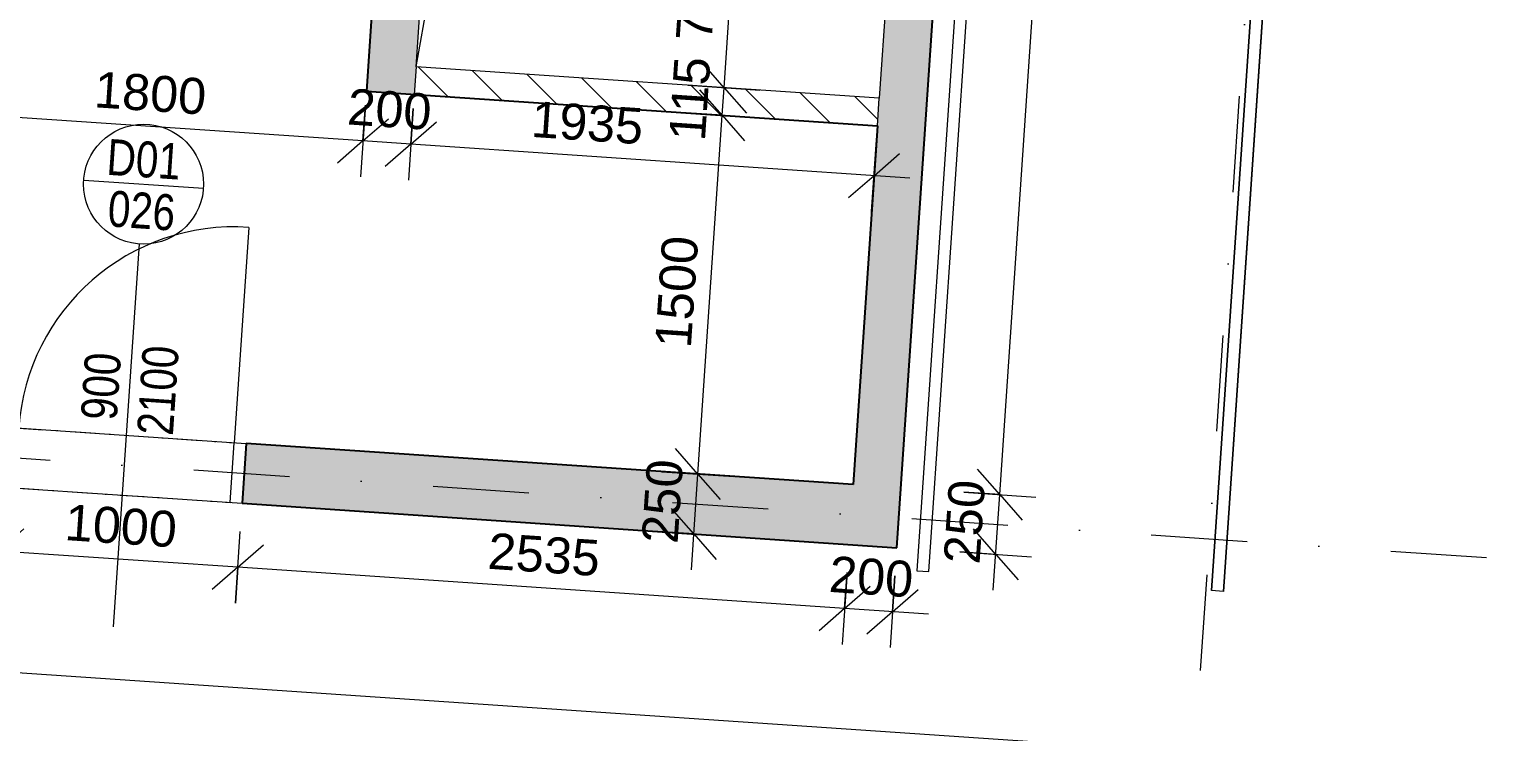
# Model space of a CAD drawing. Header units: millimetres. Extents: x -45523 to 44975, y -3459 to 74573.
# Drawn here: x 11066 to 17185, y 49031 to 51960 of the extents above; entities that cross this region are included whole.
import ezdxf

# ---------------------------------------------------------------- set-up
doc = ezdxf.new("R2010")
doc.units = ezdxf.units.MM
doc.linetypes.add('HA_DashDot_10mm-S3mm', pattern=[1000, 400, -300, 0, -300])
doc.linetypes.add('HA_DashDot_2_2mm-S0_6mm', pattern=[220, 100, -60, 0, -60])
for name, color, linetype, lineweight in [('A-____-____-DIMS', 9, 'Continuous', 5), ('A-____-____-DIMS-100', 9, 'Continuous', 5), ('A-DETL-GENF-OTLN', 9, 'Continuous', 9), ('A-DOOR-____-IDEN', 9, 'Continuous', 9), ('A-DOOR-____-MCUT', 9, 'HA_DashDot_2_2mm-S0_6mm', 9), ('A-DOOR-____-OTLN', 9, 'Continuous', 9), ('A-DOOR-FRAM-MCUT', 9, 'Continuous', 9), ('A-GENM-____-OTLN', 9, 'Continuous', 9), ('A-WALL-____-MCUT', 9, 'Continuous', 9), ('A-WALL-____-PATT', 9, 'Continuous', 25), ('C-PRKG-____-OTLN', 9, 'Continuous', 9), ('I-WALL-____-MCUT', 9, 'Continuous', 25), ('S-GRID-____-OTLN', 9, 'Continuous', 5)]:
    doc.layers.add(name, color=color, linetype=linetype, lineweight=lineweight)
doc.styles.add('Arial_2', font='arial.ttf', dxfattribs={"height": 150})
doc.styles.add('Arial_3', font='arial.ttf', dxfattribs={"width": 0.8, "height": 150})
doc.dimstyles.new('Inner_Dimensions_2', dxfattribs={"dimscale": 304.8, "dimtxt": 153.03891, "dimasz": 0.656168, "dimexe": 0.492126, "dimexo": 0.0625, "dimgap": 0.065617, "dimtad": 1, "dimdec": 0, "dimzin": 0, "dimdsep": 46, "dimtxsty": 'Arial_2', "dimblk1": 'OBLIQUE', "dimblk2": 'OBLIQUE', "dimsah": 1, "dimcen": 0.09, "dimdle": 0.492126, "dimazin": 0, "dimtfac": 1, "dimtdec": 4, "dimtix": 1, "dimtmove": 2, "dimatfit": 3, "dimfxl": 0.492126, "dimfxlon": 1, "dimtvp": 1, "dimtolj": 1, "dimtzin": 0, "dimlwd": 9, "dimlwe": 9, "dimarcsym": 2})
doc.dimstyles.new('Inner_Dimensions_3', dxfattribs={"dimscale": 304.8, "dimtxt": 153.03891, "dimasz": 0.656168, "dimexe": 0.492126, "dimexo": 0.0625, "dimgap": 0.065617, "dimtad": 1, "dimdec": 0, "dimzin": 0, "dimdsep": 46, "dimtxsty": 'Arial_2', "dimblk1": 'OBLIQUE', "dimblk2": 'OBLIQUE', "dimsah": 1, "dimcen": 0.09, "dimdle": 0.492126, "dimazin": 0, "dimtfac": 1, "dimtdec": 4, "dimtix": 1, "dimtmove": 0, "dimatfit": 3, "dimfxl": 0.492126, "dimfxlon": 1, "dimtvp": 1, "dimtolj": 1, "dimtzin": 0, "dimlwd": 9, "dimlwe": 9, "dimarcsym": 2})

# ---------------------------------------------------------------- blocks, each defined once
blk = doc.blocks.new('HA_PA_Perpendicular_SingleStall - Generic-V4-1PP_GARAZ')
at = {"layer": 'C-PRKG-____-OTLN', "lineweight": 5}
for p, q in [((-25, 5025), (-25, 4930.5)), ((25, 5025), (-25, 5025)), ((25, 25), (25, 5025)), ((2475, 5025), (2525, 5025)), ((2475, 5025), (2475, 25)), ((2525, 5025), (2525, 0)), ((-25, 4330.5), (-25, 0)), ((2475, 25), (25, 25))]:
    blk.add_line(p, q, dxfattribs=at)
blk = doc.blocks.new('HA_PA_Perpendicular_SingleStall - Generic-V7-1PP_GARAZ')
at = {"layer": 'C-PRKG-____-OTLN', "lineweight": 5}
for p, q in [((-25, 0), (-25, -5025)), ((25, -25), (1205, -25)), ((25, -5025), (25, -25)), ((1205, -25), (1205, -5025)), ((1255, 0), (1255, -5025)), ((-25, -5025), (25, -5025)), ((1255, -5025), (1205, -5025))]:
    blk.add_line(p, q, dxfattribs=at)
blk = doc.blocks.new('HA_DR_Single_Swing_Solid - In_900x2100_SKLEP_CIP-2273795-1PP_GARAZ')
at = {"layer": 'A-DOOR-____-MCUT'}
for p, q in [((-450, 125), (450, 125)), ((-450, -125), (450, -125))]:
    blk.add_line(p, q, dxfattribs=at)
at = {"layer": 'A-DOOR-____-OTLN', "lineweight": 5}
blk.add_line((450, 1025), (450, 125), dxfattribs=at)
at = {"layer": 'A-DOOR-____-OTLN'}
for p, q in [((-500, 125), (500, 125)), ((-500, -125), (500, -125))]:
    blk.add_line(p, q, dxfattribs=at)
at = {"layer": 'A-DOOR-____-OTLN', "lineweight": 5}
blk.add_arc((450, 125), 900, 90, 180, dxfattribs=at)
at = {"layer": 'A-DOOR-FRAM-MCUT'}
for p, q in [((-450, 125), (-450, -125)), ((450, -125), (450, 125))]:
    blk.add_line(p, q, dxfattribs=at)
blk = doc.blocks.new('HA_GM_Shaft_Rectangle - Default-2321898-1PP_GARAZ')
at = {"layer": 'A-DETL-GENF-OTLN'}
for p, q in [((72, -72), (1935, 0)), ((0, -720), (72, -72))]:
    blk.add_line(p, q, dxfattribs=at)
at = {"layer": 'A-GENM-____-OTLN'}
for p, q in [((0, -720), (0, 0)), ((0, 0), (1935, 0)), ((1935, 0), (1935, -720)), ((1935, -720), (0, -720))]:
    blk.add_line(p, q, dxfattribs=at)
blk = doc.blocks.new('HA_TAG_Door_TypeMark_wDimensions - Scale100_Left with Bouble-921058-1PP_GARAZ')
at = {"layer": 'A-DOOR-____-IDEN'}
for p, q in [((-2.5, 13.5), (2.5, 13.5)), ((0, -5), (0, 11))]:
    blk.add_line(p, q, dxfattribs=at)
blk.add_circle((0, 13.5), 2.5, dxfattribs=at)
blk = doc.blocks.new('DIMBLOCK422-1PP_GARAZ')
at = {"layer": 'A-____-____-DIMS-100', "lineweight": 9}
for p, q in [((2612.7, 49998), (2592.4, 49698.7)), ((2602.5, 49848.3), (2612.7, 49998)), ((2602.5, 49848.3), (2709.1, 49941.3)), ((2602.5, 49848.3), (2496, 49755.3)), ((2602.5, 49848.3), (18466, 48771.7)), ((18476.2, 48921.3), (18455.9, 48622)), ((18466, 48771.7), (18476.2, 48921.3)), ((18466, 48771.7), (18572.6, 48864.7)), ((18466, 48771.7), (18359.5, 48678.7))]:
    blk.add_line(p, q, dxfattribs=at)
at = {"layer": 'A-____-____-DIMS-100', "color": 0, "lineweight": 9, "insert": (10261.1, 49543.8), "char_height": 150, "width": 692.207, "attachment_point": 1, "rotation": 356.11727, "line_spacing_factor": 0.941778, "style": 'Arial_2'}
blk.add_mtext('15900', dxfattribs=at)
blk = doc.blocks.new('_Oblique')
at = {"color": 0, "linetype": 'ByBlock', "lineweight": -2}
blk.add_line((-0.5, -0.5), (0.5, 0.5), dxfattribs=at)
blk = doc.blocks.new('DIMBLOCK432-1PP_GARAZ')
at = {"layer": 'A-____-____-DIMS-100', "lineweight": 9}
for p, q in [((12665.9, 51630), (12645.5, 51330.7)), ((12655.7, 51480.3), (12665.9, 51630)), ((12655.7, 51480.3), (12762.2, 51573.3)), ((12655.7, 51480.3), (12549.2, 51387.3)), ((14735.9, 51339.2), (12655.7, 51480.3)), ((14576.1, 51199.7), (14596.4, 51499)), ((14586.3, 51349.3), (14692.8, 51442.3)), ((14586.3, 51349.3), (14479.7, 51256.3)), ((14586.3, 51349.3), (14576.1, 51199.7))]:
    blk.add_line(p, q, dxfattribs=at)
at = {"layer": 'A-____-____-DIMS-100', "color": 0, "lineweight": 9, "insert": (13164.1, 51661.1), "char_height": 150, "width": 553.765, "attachment_point": 1, "rotation": 356.11727, "line_spacing_factor": 0.941778, "style": 'Arial_2'}
blk.add_mtext('1935', dxfattribs=at)
blk = doc.blocks.new('DIMBLOCK433-1PP_GARAZ')
at = {"layer": 'A-____-____-DIMS-100', "lineweight": 9}
for p, q in [((12466.3, 51643.5), (12446, 51344.2)), ((12456.2, 51493.9), (12466.3, 51643.5)), ((12665.9, 51630), (12645.5, 51330.7)), ((12655.7, 51480.3), (12665.9, 51630)), ((12456.2, 51493.9), (12562.7, 51586.9)), ((12655.7, 51480.3), (12762.2, 51573.3)), ((12456.2, 51493.9), (12349.6, 51400.9)), ((12655.7, 51480.3), (12456.2, 51493.9)), ((12655.7, 51480.3), (12549.2, 51387.3))]:
    blk.add_line(p, q, dxfattribs=at)
at = {"layer": 'A-____-____-DIMS-100', "color": 0, "lineweight": 9, "insert": (12397.8, 51713.1), "char_height": 150, "width": 415.324, "attachment_point": 1, "rotation": 356.11727, "line_spacing_factor": 0.941778, "style": 'Arial_2'}
blk.add_mtext('200', dxfattribs=at)
blk = doc.blocks.new('DIMBLOCK434-1PP_GARAZ')
at = {"layer": 'A-____-____-DIMS-100', "lineweight": 9}
for p, q in [((10670.4, 51765.4), (10650.1, 51466.1)), ((10660.3, 51615.8), (10670.4, 51765.4)), ((10660.3, 51615.8), (10766.8, 51708.8)), ((10660.3, 51615.8), (10553.7, 51522.8)), ((12456.2, 51493.9), (10660.3, 51615.8)), ((12466.3, 51643.5), (12446, 51344.2)), ((12456.2, 51493.9), (12466.3, 51643.5)), ((12456.2, 51493.9), (12562.7, 51586.9)), ((12456.2, 51493.9), (12349.6, 51400.9))]:
    blk.add_line(p, q, dxfattribs=at)
at = {"layer": 'A-____-____-DIMS-100', "color": 0, "lineweight": 9, "insert": (11342.6, 51784.7), "char_height": 150, "width": 553.765, "attachment_point": 1, "rotation": 356.11727, "line_spacing_factor": 0.941778, "style": 'Arial_2'}
blk.add_mtext('1800', dxfattribs=at)
blk = doc.blocks.new('DIMBLOCK437-1PP_GARAZ')
at = {"layer": 'A-____-____-DIMS-100', "lineweight": 9}
for p, q in [((13851.9, 50104.7), (13758.9, 50211.3)), ((13702.3, 50114.9), (14001.6, 50094.6)), ((13851.9, 50104.7), (13702.3, 50114.9)), ((13824.9, 49705.7), (13851.9, 50104.7)), ((13851.9, 50104.7), (13944.9, 49998.2)), ((13835, 49855.3), (13742, 49961.9)), ((13685.4, 49865.5), (13984.7, 49845.2)), ((13835, 49855.3), (13685.4, 49865.5)), ((13835, 49855.3), (13928, 49748.8))]:
    blk.add_line(p, q, dxfattribs=at)
at = {"layer": 'A-____-____-DIMS-100', "color": 0, "lineweight": 9, "insert": (13617.5, 49821.9), "char_height": 150, "width": 415.324, "attachment_point": 1, "rotation": 86.11727, "line_spacing_factor": 0.941778, "style": 'Arial_2'}
blk.add_mtext('250', dxfattribs=at)
blk = doc.blocks.new('DIMBLOCK438-1PP_GARAZ')
at = {"layer": 'A-____-____-DIMS-100', "lineweight": 9}
for p, q in [((13953.5, 51601.3), (13860.5, 51707.8)), ((13803.9, 51611.5), (14103.2, 51591.1)), ((13953.5, 51601.3), (13803.9, 51611.5)), ((13851.9, 50104.7), (13953.5, 51601.3)), ((13953.5, 51601.3), (14046.5, 51494.8)), ((13851.9, 50104.7), (13758.9, 50211.3)), ((13702.3, 50114.9), (14001.6, 50094.6)), ((13851.9, 50104.7), (13702.3, 50114.9)), ((13851.9, 50104.7), (13944.9, 49998.2))]:
    blk.add_line(p, q, dxfattribs=at)
at = {"layer": 'A-____-____-DIMS-100', "color": 0, "lineweight": 9, "insert": (13672.9, 50637.4), "char_height": 150, "width": 553.765, "attachment_point": 1, "rotation": 86.11727, "line_spacing_factor": 0.941778, "style": 'Arial_2'}
blk.add_mtext('1500', dxfattribs=at)
blk = doc.blocks.new('DIMBLOCK439-1PP_GARAZ')
at = {"layer": 'A-____-____-DIMS-100', "lineweight": 9}
for p, q in [((13961.3, 51716), (13868.3, 51822.6)), ((13811.6, 51726.2), (14111, 51705.9)), ((13961.3, 51716), (13811.6, 51726.2)), ((13953.5, 51601.3), (13961.3, 51716)), ((13961.3, 51716), (14054.3, 51609.5)), ((13953.5, 51601.3), (13860.5, 51707.8)), ((13803.9, 51611.5), (14103.2, 51591.1)), ((13953.5, 51601.3), (13803.9, 51611.5)), ((13953.5, 51601.3), (14046.5, 51494.8))]:
    blk.add_line(p, q, dxfattribs=at)
at = {"layer": 'A-____-____-DIMS-100', "color": 0, "lineweight": 9, "insert": (13731.5, 51500.6), "char_height": 150, "width": 415.324, "attachment_point": 1, "rotation": 86.11727, "line_spacing_factor": 0.941778, "style": 'Arial_2'}
blk.add_mtext('115', dxfattribs=at)
blk = doc.blocks.new('DIMBLOCK440-1PP_GARAZ')
at = {"layer": 'A-____-____-DIMS-100', "lineweight": 9}
for p, q in [((14010.1, 52434.4), (13917.1, 52540.9)), ((13860.4, 52444.5), (14159.7, 52424.2)), ((14010.1, 52434.4), (13860.4, 52444.5)), ((13961.3, 51716), (14010.1, 52434.4)), ((14010.1, 52434.4), (14103.1, 52327.8)), ((13961.3, 51716), (13868.3, 51822.6)), ((13811.6, 51726.2), (14111, 51705.9)), ((13961.3, 51716), (13811.6, 51726.2)), ((13961.3, 51716), (14054.3, 51609.5))]:
    blk.add_line(p, q, dxfattribs=at)
at = {"layer": 'A-____-____-DIMS-100', "color": 0, "lineweight": 9, "insert": (13759.7, 51917.1), "char_height": 150, "width": 415.324, "attachment_point": 1, "rotation": 86.11727, "line_spacing_factor": 0.941778, "style": 'Arial_2'}
blk.add_mtext('720', dxfattribs=at)
blk = doc.blocks.new('DIMBLOCK447-1PP_GARAZ')
at = {"layer": 'A-____-____-DIMS-100', "lineweight": 9}
for p, q in [((15110.4, 50019.3), (15017.4, 50125.9)), ((14960.8, 50029.5), (15260.1, 50009.2)), ((15110.4, 50019.3), (14960.8, 50029.5)), ((15083.3, 49620.3), (15110.4, 50019.3)), ((15110.4, 50019.3), (15203.4, 49912.8)), ((15093.5, 49769.9), (15000.5, 49876.4)), ((14943.8, 49780.1), (15243.2, 49759.8)), ((15093.5, 49769.9), (14943.8, 49780.1)), ((15093.5, 49769.9), (15186.5, 49663.4))]:
    blk.add_line(p, q, dxfattribs=at)
at = {"layer": 'A-____-____-DIMS-100', "color": 0, "lineweight": 9, "insert": (14876, 49736.5), "char_height": 150, "width": 415.324, "attachment_point": 1, "rotation": 86.11727, "line_spacing_factor": 0.941778, "style": 'Arial_2'}
blk.add_mtext('250', dxfattribs=at)
blk = doc.blocks.new('DIMBLOCK448-1PP_GARAZ')
at = {"layer": 'A-____-____-DIMS-100', "lineweight": 9}
for p, q in [((15110.4, 50019.3), (15437.8, 54843.2)), ((15427.7, 54693.6), (15334.7, 54800.1)), ((15278, 54703.7), (15577.3, 54683.4)), ((15427.7, 54693.6), (15278, 54703.7)), ((15427.7, 54693.6), (15520.7, 54587)), ((15110.4, 50019.3), (15017.4, 50125.9)), ((14960.8, 50029.5), (15260.1, 50009.2)), ((15110.4, 50019.3), (14960.8, 50029.5)), ((15110.4, 50019.3), (15203.4, 49912.8))]:
    blk.add_line(p, q, dxfattribs=at)
at = {"layer": 'A-____-____-DIMS-100', "color": 0, "lineweight": 9, "insert": (15039.2, 52140.8), "char_height": 150, "width": 553.765, "attachment_point": 1, "rotation": 86.11727, "line_spacing_factor": 0.941778, "style": 'Arial_2'}
blk.add_mtext('4685', dxfattribs=at)
blk = doc.blocks.new('DIMBLOCK449-1PP_GARAZ')
at = {"layer": 'A-____-____-DIMS-100', "lineweight": 9}
for p, q in [((14473.9, 49694.1), (14453.6, 49394.8)), ((14463.8, 49544.4), (14473.9, 49694.1)), ((14463.8, 49544.4), (14570.3, 49637.4)), ((14673.5, 49680.6), (14653.1, 49381.2)), ((14663.3, 49530.9), (14673.5, 49680.6)), ((14663.3, 49530.9), (14769.8, 49623.9)), ((14463.8, 49544.4), (14357.2, 49451.4)), ((14813, 49520.7), (14463.8, 49544.4)), ((14663.3, 49530.9), (14556.8, 49437.9))]:
    blk.add_line(p, q, dxfattribs=at)
at = {"layer": 'A-____-____-DIMS-100', "color": 0, "lineweight": 9, "insert": (14405.4, 49763.6), "char_height": 150, "width": 415.324, "attachment_point": 1, "rotation": 356.11727, "line_spacing_factor": 0.941778, "style": 'Arial_2'}
blk.add_mtext('200', dxfattribs=at)
blk = doc.blocks.new('DIMBLOCK450-1PP_GARAZ')
at = {"layer": 'A-____-____-DIMS-100', "lineweight": 9}
for p, q in [((11924.4, 49566.4), (11944.7, 49865.8)), ((11934.6, 49716.1), (12041.1, 49809.1)), ((11934.6, 49716.1), (11828, 49623.1)), ((11934.6, 49716.1), (11924.4, 49566.4)), ((14463.8, 49544.4), (11934.6, 49716.1)), ((14473.9, 49694.1), (14453.6, 49394.8)), ((14463.8, 49544.4), (14473.9, 49694.1)), ((14463.8, 49544.4), (14570.3, 49637.4)), ((14463.8, 49544.4), (14357.2, 49451.4))]:
    blk.add_line(p, q, dxfattribs=at)
at = {"layer": 'A-____-____-DIMS-100', "color": 0, "lineweight": 9, "insert": (12983.5, 49860.1), "char_height": 150, "width": 553.765, "attachment_point": 1, "rotation": 356.11727, "line_spacing_factor": 0.941778, "style": 'Arial_2'}
blk.add_mtext('2535', dxfattribs=at)
blk = doc.blocks.new('DIMBLOCK451-1PP_GARAZ')
at = {"layer": 'A-____-____-DIMS-100', "lineweight": 9}
for p, q in [((10926.7, 49634.2), (10947, 49933.5)), ((10936.9, 49783.8), (11043.4, 49876.8)), ((11924.4, 49566.4), (11944.7, 49865.8)), ((10936.9, 49783.8), (10830.3, 49690.8)), ((10936.9, 49783.8), (10926.7, 49634.2)), ((11934.6, 49716.1), (10936.9, 49783.8)), ((11934.6, 49716.1), (12041.1, 49809.1)), ((11934.6, 49716.1), (11828, 49623.1)), ((11934.6, 49716.1), (11924.4, 49566.4))]:
    blk.add_line(p, q, dxfattribs=at)
at = {"layer": 'A-____-____-DIMS-100', "color": 0, "lineweight": 9, "insert": (11220.1, 49979.8), "char_height": 150, "width": 553.765, "attachment_point": 1, "rotation": 356.11727, "line_spacing_factor": 0.941778, "style": 'Arial_2'}
blk.add_mtext('1000', dxfattribs=at)

msp = doc.modelspace()

# ---------------------------------------------------------------- hatches: boundary and pattern name
at = {"layer": 'A-WALL-____-PATT', "lineweight": 9}
for points in [[(14698.3, 50047.3), (15015.6, 54721.5), (14816, 54735.1), (14498.8, 50060.8)], [(12669.8, 51688.4), (12726.4, 52521.5), (12526.8, 52535.1), (12470.3, 51702)]]:
    msp.add_hatch(color=256, dxfattribs=at).paths.add_polyline_path(points)
at = {"layer": 'A-WALL-____-PATT', "lineweight": 5}
h = msp.add_hatch(dxfattribs=at)
h.set_pattern_fill('FP_2', color=256, style=0, pattern_type=2)
h.set_pattern_definition([(135, (0, 0), (-106.066, -106.066), [])])
h.paths.add_polyline_path([(14600.4, 51557.4), (14608.2, 51672.1), (12677.6, 51803.2), (12669.8, 51688.4), (13458, 51634.9)])
at = {"layer": 'A-WALL-____-PATT', "lineweight": 9}
h = msp.add_hatch(color=256, dxfattribs=at)
h.paths.add_polyline_path([(14681.4, 49797.9), (14698.3, 50047.3), (11969.6, 50232.5), (11952.7, 49983.1), (13458, 49880.9)])
h.paths.add_polyline_path([(10955, 50050.8), (10971.9, 50300.2), (6641.9, 50594.1), (6625, 50344.7), (9055.2, 50179.7)])

# ---------------------------------------------------------------- linework, layer by layer
at = {"layer": 'A-WALL-____-MCUT'}
for p, q in [((12677.6, 51803.2), (12669.8, 51688.4)), ((14600.4, 51557.4), (14608.2, 51672.1))]:
    msp.add_line(p, q, dxfattribs=at)
at = {"layer": 'I-WALL-____-MCUT'}
for p, q in [((14681.4, 49797.9), (15015.6, 54721.5)), ((12540.4, 52734.6), (12470.3, 51702)), ((12470.3, 51702), (14600.4, 51557.4)), ((14600.4, 51557.4), (14498.8, 50060.8)), ((11969.6, 50232.5), (11952.7, 49983.1)), ((14498.8, 50060.8), (11969.6, 50232.5)), ((11952.7, 49983.1), (14681.4, 49797.9))]:
    msp.add_line(p, q, dxfattribs=at)
at = {"layer": 'S-GRID-____-OTLN', "linetype": 'HA_DashDot_10mm-S3mm', "lineweight": 9}
for p, q in [((14998.9, 35316.3), (16438.7, 56530.3)), ((-5211.9, 51273.4), (26405, 49127.5))]:
    msp.add_line(p, q, dxfattribs=at)

# ---------------------------------------------------------------- block references
at = {"layer": 'A-DOOR-____-IDEN', "xscale": 99.99999999999994, "yscale": 99.99999999999994, "zscale": 99.99999999999994, "rotation": 356.1172724189428}
msp.add_blockref('HA_TAG_Door_TypeMark_wDimensions - Scale100_Left with Bouble-921058-1PP_GARAZ', (11450.5, 49967), dxfattribs=at)
at = {"layer": 'A-DOOR-____-OTLN', "rotation": 356.1172724189428}
msp.add_blockref('HA_DR_Single_Swing_Solid - In_900x2100_SKLEP_CIP-2273795-1PP_GARAZ', (11462.3, 50141.6), dxfattribs=at)
at = {"layer": 'A-GENM-____-OTLN', "lineweight": 5, "rotation": 356.1172724189428}
msp.add_blockref('HA_GM_Shaft_Rectangle - Default-2321898-1PP_GARAZ', (12726.4, 52521.5), dxfattribs=at)
at = {"layer": 'C-PRKG-____-OTLN'}
for name, p, rotation in [('HA_PA_Perpendicular_SingleStall - Generic-V7-1PP_GARAZ', (15130.3, 54713.8), 356.1172724189433), ('HA_PA_Perpendicular_SingleStall - Generic-V4-1PP_GARAZ', (18851.8, 54461.2), 176.1172724189431)]:
    msp.add_blockref(name, p, dxfattribs=dict(at, rotation=rotation))

# ---------------------------------------------------------------- texts
at = {"layer": 'A-DOOR-____-IDEN', "lineweight": 5, "char_height": 150, "attachment_point": 1, "style": 'Arial_3'}
for s, insert, width, rotation in [('D01', (11394.8, 51503.1), 378.396, 356.11727), ('026', (11399.3, 51288.2), 346.329, 356.11727), ('2100', (11514.2, 50273), 461.772, 86.11727), ('900', (11279.9, 50336.6), 346.329, 86.11727)]:
    msp.add_mtext(s, dxfattribs=dict(at, insert=insert, width=width, rotation=rotation))

# ---------------------------------------------------------------- dimensions: what is measured, and where the dimension line sits
at = {"layer": 'A-____-____-DIMS', "lineweight": 9}
for base, p1, p2, angle, override, picture, middle in [((15427.7, 54693.6), (14960.8, 50029.5), (15278, 54703.7), 86.11727, {"dimpost": '<>', "dimfxl": 4685}, 'DIMBLOCK448-1PP_GARAZ', (15172.7, 52363)), ((14010.1, 52434.4), (13811.6, 51726.2), (13860.4, 52444.5), 86.11727, {"dimpost": '<>', "dimfxl": 720}, 'DIMBLOCK440-1PP_GARAZ', (13889.3, 52081.8)), ((13961.3, 51716), (13803.9, 51611.5), (13811.6, 51726.2), 86.11727, {"dimpost": '<>', "dimfxl": 115}, 'DIMBLOCK439-1PP_GARAZ', (13861, 51665.2)), ((10660.3, 51615.8), (12466.3, 51643.5), (10670.4, 51765.4), 356.11727, {"dimpost": '<>', "dimfxl": 1800}, 'DIMBLOCK434-1PP_GARAZ', (11564.8, 51651.2)), ((12456.2, 51493.9), (12665.9, 51630), (12466.3, 51643.5), 356.11727, {"dimpost": '<>', "dimfxl": 200}, 'DIMBLOCK433-1PP_GARAZ', (12562.5, 51583.5)), ((13953.5, 51601.3), (13702.3, 50114.9), (13803.9, 51611.5), 86.11727, {"dimpost": '<>', "dimfxl": 1500}, 'DIMBLOCK438-1PP_GARAZ', (13806.4, 50859.6)), ((13851.9, 50104.7), (13685.4, 49865.5), (13702.3, 50114.9), 86.11727, {"dimpost": '<>', "dimfxl": 250}, 'DIMBLOCK437-1PP_GARAZ', (13747.1, 49986.6)), ((15110.4, 50019.3), (14943.8, 49780.1), (14960.8, 50029.5), 86.11727, {"dimpost": '<>', "dimfxl": 250}, 'DIMBLOCK447-1PP_GARAZ', (15005.6, 49901.2)), ((18466, 48771.7), (2612.7, 49998), (18476.2, 48921.3), 356.11727, {"dimpost": '<>', "dimfxl": 15900}, 'DIMBLOCK422-1PP_GARAZ', (10540.8, 49406.4)), ((10936.9, 49783.8), (11924.4, 49566.4), (10926.7, 49634.2), 356.11727, {"dimpost": '<>', "dimfxl": 1000}, 'DIMBLOCK451-1PP_GARAZ', (11442.3, 49846.3)), ((11934.6, 49716.1), (14473.9, 49694.1), (11924.4, 49566.4), 356.11727, {"dimpost": '<>', "dimfxl": 2552.689758}, 'DIMBLOCK450-1PP_GARAZ', (13205.7, 49726.7)), ((14463.8, 49544.4), (14673.5, 49680.6), (14473.9, 49694.1), 356.11727, {"dimpost": '<>', "dimfxl": 200}, 'DIMBLOCK449-1PP_GARAZ', (14570.1, 49634))]:
    dim = msp.add_linear_dim(base=base, p1=p1, p2=p2, angle=angle, dimstyle='Inner_Dimensions_3', override=override, dxfattribs=at)
    dim.commit()
    dim.dimension.update_dxf_attribs({"geometry": picture, "text_midpoint": middle})
dim = msp.add_linear_dim(base=(12655.7, 51480.3), p1=(14576.1, 51199.7), p2=(12665.9, 51630), angle=356.11727, dimstyle='Inner_Dimensions_2', override={"dimpost": '<>', "dimfxl": 1958.117719}, dxfattribs=at)
dim.commit()
dim.dimension.update_dxf_attribs({"geometry": 'DIMBLOCK432-1PP_GARAZ', "text_midpoint": (13433.6, 51542.5), "dimtype": 160, "text_rotation": 356.11727})

doc.saveas('drawing.dxf')
